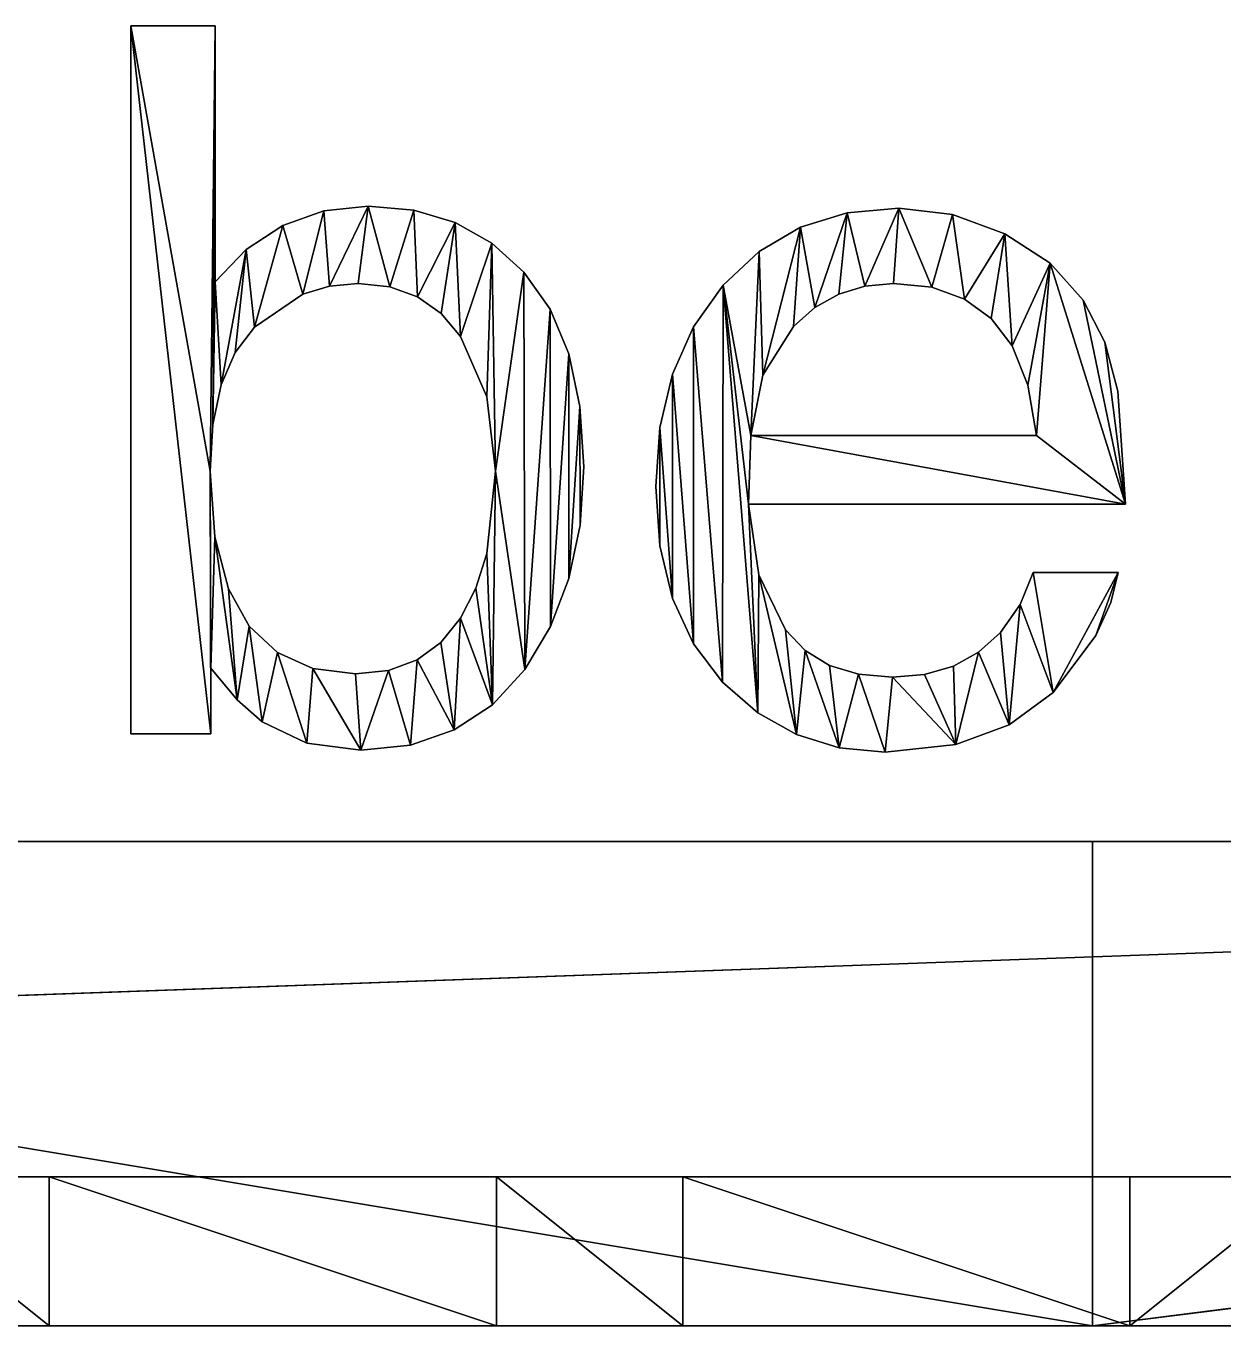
# Model space of a CAD drawing. Extents: x 0 to 171, y -3 to 23.
# Drawn here: x 90.69 to 106.75, y 5.25 to 22.69 of the extents above; entities that cross this region are included whole.
import ezdxf

# ---------------------------------------------------------------- set-up
doc = ezdxf.new("R2010")
doc.units = 0
doc.layers.get('0').update_dxf_attribs({"color": 13, "linetype": 'CONTINUOUS'})

# ---------------------------------------------------------------- blocks, each defined once
blk = doc.blocks.new('GROUP25_1')
at = {"color": 178}
for p, q in [((92.097, 22.691, 0.051), (93.225, 22.691, 0.051)), ((92.097, 13.194, 0.051), (92.097, 22.691, 0.051)), ((93.225, 22.691, 0.051), (93.225, 19.257, 0.051)), ((94.684, 20.21, 0.051), (95.28, 20.275, 0.051)), ((95.28, 20.275, 0.051), (95.894, 20.22, 0.051)), ((101.705, 20.184, 0.051), (102.399, 20.249, 0.051)), ((102.399, 20.249, 0.051), (103.122, 20.163, 0.051)), ((94.133, 20.014, 0.051), (94.684, 20.21, 0.051)), ((95.894, 20.22, 0.051), (96.447, 20.053, 0.051)), ((101.081, 19.99, 0.051), (101.705, 20.184, 0.051)), ((103.122, 20.163, 0.051), (103.823, 19.904, 0.051)), ((93.642, 19.694, 0.051), (94.133, 20.014, 0.051)), ((96.447, 20.053, 0.051), (96.939, 19.777, 0.051)), ((100.527, 19.666, 0.051), (101.081, 19.99, 0.051)), ((103.823, 19.904, 0.051), (104.43, 19.509, 0.051)), ((96.939, 19.777, 0.051), (97.37, 19.389, 0.051)), ((93.225, 19.257, 0.051), (93.642, 19.694, 0.051)), ((100.041, 19.212, 0.051), (100.527, 19.666, 0.051)), ((97.37, 19.389, 0.051), (97.721, 18.894, 0.051)), ((104.43, 19.509, 0.051), (104.873, 19.012, 0.051)), ((94.761, 19.201, 0.051), (94.401, 19.091, 0.051)), ((95.145, 19.238, 0.051), (94.761, 19.201, 0.051)), ((95.571, 19.193, 0.051), (95.145, 19.238, 0.051)), ((95.943, 19.059, 0.051), (95.571, 19.193, 0.051)), ((99.646, 18.654, 0.051), (100.041, 19.212, 0.051)), ((101.945, 19.202, 0.051), (101.594, 19.093, 0.051)), ((102.328, 19.238, 0.051), (101.945, 19.202, 0.051)), ((102.845, 19.185, 0.051), (102.328, 19.238, 0.051)), ((103.283, 19.028, 0.051), (102.845, 19.185, 0.051)), ((94.401, 19.091, 0.051), (93.756, 18.651, 0.051)), ((96.259, 18.835, 0.051), (95.943, 19.059, 0.051)), ((101.594, 19.093, 0.051), (101.275, 18.913, 0.051)), ((103.641, 18.767, 0.051), (103.283, 19.028, 0.051)), ((104.873, 19.012, 0.051), (105.163, 18.447, 0.051)), ((97.721, 18.894, 0.051), (97.972, 18.293, 0.051)), ((101.275, 18.913, 0.051), (100.988, 18.661, 0.051)), ((96.52, 18.523, 0.051), (96.259, 18.835, 0.051)), ((103.919, 18.4, 0.051), (103.641, 18.767, 0.051)), ((93.756, 18.651, 0.051), (93.495, 18.311, 0.051)), ((99.364, 18.018, 0.051), (99.646, 18.654, 0.051)), ((100.988, 18.661, 0.051), (100.574, 18.006, 0.051)), ((104.13, 17.873, 0.051), (103.919, 18.4, 0.051)), ((93.495, 18.311, 0.051), (93.309, 17.875, 0.051)), ((97.972, 18.293, 0.051), (98.122, 17.587, 0.051)), ((99.195, 17.304, 0.051), (99.364, 18.018, 0.051)), ((100.574, 18.006, 0.051), (100.415, 17.195, 0.051)), ((93.309, 17.875, 0.051), (93.197, 17.344, 0.051)), ((104.248, 17.195, 0.051), (104.13, 17.873, 0.051)), ((98.122, 17.587, 0.051), (98.173, 16.777, 0.051)), ((93.197, 17.344, 0.051), (93.16, 16.719, 0.051)), ((99.139, 16.512, 0.051), (99.195, 17.304, 0.051)), ((100.415, 17.195, 0.051), (104.248, 17.195, 0.051)), ((98.173, 16.777, 0.051), (98.123, 15.993, 0.051)), ((93.16, 16.719, 0.051), (93.221, 15.838, 0.051)), ((99.195, 15.715, 0.051), (99.139, 16.512, 0.051)), ((105.44, 16.274, 0.051), (100.382, 16.274, 0.051)), ((98.123, 15.993, 0.051), (97.974, 15.279, 0.051)), ((93.221, 15.838, 0.051), (93.405, 15.14, 0.051)), ((99.363, 15.012, 0.051), (99.195, 15.715, 0.051)), ((96.724, 15.151, 0.051), (96.87, 15.614, 0.051)), ((104.029, 14.929, 0.051), (104.203, 15.359, 0.051)), ((104.203, 15.359, 0.051), (105.343, 15.359, 0.051)), ((105.343, 15.359, 0.051), (105.246, 14.957, 0.051)), ((97.974, 15.279, 0.051), (97.727, 14.634, 0.051)), ((93.405, 15.14, 0.051), (93.683, 14.641, 0.051)), ((96.52, 14.747, 0.051), (96.724, 15.151, 0.051)), ((99.643, 14.403, 0.051), (99.363, 15.012, 0.051)), ((103.765, 14.554, 0.051), (104.029, 14.929, 0.051)), ((105.246, 14.957, 0.051), (105.044, 14.512, 0.051)), ((96.257, 14.42, 0.051), (96.52, 14.747, 0.051)), ((93.683, 14.641, 0.051), (94.061, 14.285, 0.051)), ((97.727, 14.634, 0.051), (97.38, 14.058, 0.051)), ((100.878, 14.589, 0.051), (101.142, 14.312, 0.051)), ((103.471, 14.292, 0.051), (103.765, 14.554, 0.051)), ((95.935, 14.187, 0.051), (96.257, 14.42, 0.051)), ((100.034, 13.887, 0.051), (99.643, 14.403, 0.051)), ((101.142, 14.312, 0.051), (101.47, 14.113, 0.051)), ((94.061, 14.285, 0.051), (94.537, 14.071, 0.051)), ((95.553, 14.046, 0.051), (95.935, 14.187, 0.051)), ((103.132, 14.104, 0.051), (103.471, 14.292, 0.051)), ((93.523, 13.649, 0.051), (93.167, 14.077, 0.051)), ((93.167, 14.077, 0.051), (93.167, 13.194, 0.051)), ((94.537, 14.071, 0.051), (95.112, 14, 0.051)), ((95.112, 14, 0.051), (95.553, 14.046, 0.051)), ((97.38, 14.058, 0.051), (96.946, 13.584, 0.051)), ((101.47, 14.113, 0.051), (101.861, 13.994, 0.051)), ((101.861, 13.994, 0.051), (102.315, 13.955, 0.051)), ((102.315, 13.955, 0.051), (102.746, 13.992, 0.051)), ((102.746, 13.992, 0.051), (103.132, 14.104, 0.051)), ((100.507, 13.477, 0.051), (100.034, 13.887, 0.051)), ((93.856, 13.356, 0.051), (93.523, 13.649, 0.051)), ((96.946, 13.584, 0.051), (96.435, 13.246, 0.051)), ((101.028, 13.184, 0.051), (100.507, 13.477, 0.051)), ((94.458, 13.07, 0.051), (93.856, 13.356, 0.051)), ((93.167, 13.194, 0.051), (92.097, 13.194, 0.051)), ((96.435, 13.246, 0.051), (95.847, 13.043, 0.051)), ((101.599, 13.008, 0.051), (101.028, 13.184, 0.051)), ((95.183, 12.975, 0.051), (94.458, 13.07, 0.051)), ((95.847, 13.043, 0.051), (95.183, 12.975, 0.051)), ((102.218, 12.95, 0.051), (101.599, 13.008, 0.051))]:
    blk.add_line(p, q, dxfattribs=at)
for p, q in [((6, 11.75, 27), (162, 11.75, 23)), ((6, 11.75, 27), (165, 11.75, 23)), ((6, 11.75, 27), (165, 11.75, 27)), ((162, 11.75, 23), (9, 11.75, 23)), ((9, 11.75, 23), (148, 11.75, 20.5)), ((9, 11.75, 23), (162, 11.75, 20.5)), ((15, 11.75, 34.5), (165, 11.75, 27)), ((15, 11.75, 34.5), (168, 11.75, 27)), ((148, 11.75, 20.5), (23, 11.75, 20.5)), ((148, 11.75, 20.5), (23, 7.25, 20.5)), ((66, 11.75, 34.5), (105, 11.75, 40.5)), ((66, 11.75, 40.5), (105, 11.75, 40.5)), ((105, 5.25, 40.5), (66, 11.75, 40.5)), ((66, 11.75, 34.5), (105, 11.75, 34.5)), ((168, 11.75, 27), (105, 11.75, 34.5)), ((105, 11.75, 34.5), (156, 11.75, 34.5)), ((105, 11.75, 40.5), (105, 11.75, 34.5)), ((105, 11.75, 34.5), (105, 5.25, 40.5)), ((105, 5.25, 34.5), (105, 11.75, 34.5)), ((105, 11.75, 40.5), (105, 5.25, 40.5)), ((105, 5.25, 34.5), (156, 11.75, 34.5)), ((23, 7.25, 20.5), (91, 7.25, 14)), ((23, 7.25, 20.5), (97, 7.25, 14)), ((23, 7.25, 20.5), (99.5, 7.25, 14)), ((23, 7.25, 20.5), (105.5, 7.25, 14)), ((23, 7.25, 20.5), (108, 7.25, 14)), ((23, 7.25, 20.5), (114, 7.25, 14)), ((23, 7.25, 20.5), (116.5, 7.25, 14)), ((23, 7.25, 20.5), (122.5, 7.25, 14)), ((23, 7.25, 20.5), (125, 7.25, 14)), ((23, 7.25, 20.5), (131, 7.25, 14)), ((23, 7.25, 20.5), (133.5, 7.25, 14)), ((23, 7.25, 20.5), (139.5, 7.25, 14)), ((23, 7.25, 20.5), (142, 7.25, 14)), ((23, 7.25, 20.5), (148, 7.25, 20.5)), ((88.5, 7.25, 14), (91, 5.25, 14)), ((88.5, 7.25, 14), (91, 7.25, 14)), ((91, 7.25, 14), (91, 5.25, 14)), ((91, 7.25, 14), (91, 5.25)), ((91, 7.25, 14), (91, 7.25)), ((91, 7.25), (91, 5.25)), ((91, 7.25), (97, 5.25)), ((91, 7.25), (97, 7.25)), ((97, 7.25, 14), (91, 7.25, 14)), ((91, 7.25, 14), (97, 7.25)), ((91, 7.25, 14), (97, 7.25, 2)), ((91, 7.25, 14), (97, 7.25, 8)), ((97, 5.25), (97, 7.25, 2)), ((97, 7.25, 2), (97, 5.25, 2)), ((97, 5.25), (97, 7.25)), ((97, 7.25), (97, 7.25, 2)), ((97, 5.25, 2), (97, 7.25, 8)), ((97, 7.25, 8), (97, 5.25, 8)), ((97, 7.25, 2), (97, 7.25, 8)), ((97, 5.25, 8), (97, 7.25, 14)), ((97, 7.25, 14), (97, 5.25, 14)), ((97, 7.25, 8), (97, 7.25, 14)), ((97, 7.25, 14), (99.5, 5.25, 14)), ((97, 7.25, 14), (99.5, 7.25, 14)), ((99.5, 7.25), (105.5, 5.25)), ((99.5, 5.25), (99.5, 7.25)), ((99.5, 7.25), (105.5, 7.25)), ((99.5, 7.25, 14), (99.5, 5.25, 14)), ((99.5, 7.25, 14), (99.5, 5.25)), ((99.5, 7.25, 14), (99.5, 7.25)), ((105.5, 7.25, 14), (99.5, 7.25, 14)), ((99.5, 7.25, 14), (105.5, 7.25)), ((105.5, 5.25), (105.5, 7.25, 14)), ((105.5, 7.25, 14), (105.5, 5.25, 14)), ((105.5, 5.25), (105.5, 7.25)), ((105.5, 7.25), (105.5, 7.25, 14)), ((108, 7.25, 14), (105.5, 5.25, 14)), ((105.5, 7.25, 14), (108, 7.25, 14)), ((162, 5.25, 34.5), (3, 5.25, 27)), ((162, 5.25, 34.5), (6, 5.25, 23)), ((162, 5.25, 34.5), (6, 5.25, 27)), ((162, 5.25, 23), (9, 5.25, 20.5)), ((162, 5.25, 23), (9, 5.25, 23)), ((162, 5.25, 34.5), (9, 5.25, 23)), ((162, 5.25, 23), (23, 5.25, 20.5)), ((23, 5.25, 20.5), (148, 5.25, 20.5)), ((148, 5.25, 20.5), (37.5, 5.25, 14)), ((148, 5.25, 20.5), (40, 5.25, 14)), ((148, 5.25, 20.5), (46, 5.25, 14)), ((148, 5.25, 20.5), (48.5, 5.25, 14)), ((148, 5.25, 20.5), (54.5, 5.25, 14)), ((148, 5.25, 20.5), (57, 5.25, 14)), ((148, 5.25, 20.5), (63, 5.25, 14)), ((148, 5.25, 20.5), (65.5, 5.25, 14)), ((66, 5.25, 40.5), (105, 5.25, 40.5)), ((105, 5.25, 40.5), (66, 5.25, 34.5)), ((105, 5.25, 34.5), (66, 5.25, 34.5)), ((148, 5.25, 20.5), (71.5, 5.25, 14)), ((148, 5.25, 20.5), (74, 5.25, 14)), ((88.5, 5.25, 14), (91, 5.25, 14)), ((91, 5.25), (91, 5.25, 14)), ((97, 5.25), (91, 5.25)), ((97, 5.25), (91, 5.25, 14)), ((97, 5.25, 2), (91, 5.25, 14)), ((97, 5.25, 8), (91, 5.25, 14)), ((91, 5.25, 14), (97, 5.25, 14)), ((97, 5.25, 2), (97, 5.25)), ((97, 5.25, 8), (97, 5.25, 2)), ((97, 5.25, 14), (97, 5.25, 8)), ((97, 5.25, 14), (99.5, 5.25, 14)), ((105.5, 5.25), (99.5, 5.25)), ((99.5, 5.25), (99.5, 5.25, 14)), ((105.5, 5.25), (99.5, 5.25, 14)), ((99.5, 5.25, 14), (105.5, 5.25, 14)), ((105, 5.25, 40.5), (105, 5.25, 34.5)), ((156, 5.25, 34.5), (105, 5.25, 34.5)), ((105.5, 5.25, 14), (105.5, 5.25)), ((105.5, 5.25, 14), (108, 5.25, 14))]:
    blk.add_line(p, q)
for points in [[(96.87, 15.614, 0.051), (96.987, 16.719, 0.051), (96.87, 17.714, 0.051), (96.52, 18.523, 0.051)], [(105.163, 18.447, 0.051), (105.337, 17.794, 0.051), (105.44, 16.274, 0.051)], [(100.382, 16.274, 0.051), (100.522, 15.328, 0.051), (100.878, 14.589, 0.051)], [(105.044, 14.512, 0.051), (104.473, 13.749, 0.051), (103.882, 13.317, 0.051)], [(103.882, 13.317, 0.051), (103.166, 13.053, 0.051), (102.218, 12.95, 0.051)]]:
    blk.add_polyline3d(points, dxfattribs=at)
mesh = blk.add_polyface(dxfattribs=at)
corners = [(93.167, 13.194, 0.051), (92.097, 22.691, 0.051), (92.097, 13.194, 0.051), (93.16, 16.719, 0.051), (93.167, 14.077, 0.051), (93.221, 15.838, 0.051), (93.523, 13.649, 0.051), (93.405, 15.14, 0.051), (93.683, 14.641, 0.051), (93.856, 13.356, 0.051), (94.061, 14.285, 0.051), (94.458, 13.07, 0.051), (94.537, 14.071, 0.051), (95.183, 12.975, 0.051), (95.112, 14, 0.051), (95.553, 14.046, 0.051), (95.847, 13.043, 0.051), (95.935, 14.187, 0.051), (96.435, 13.246, 0.051), (96.257, 14.42, 0.051), (96.52, 14.747, 0.051), (96.946, 13.584, 0.051), (96.724, 15.151, 0.051), (96.87, 15.614, 0.051), (96.987, 16.719, 0.051), (97.38, 14.058, 0.051), (97.37, 19.389, 0.051), (97.721, 18.894, 0.051), (97.727, 14.634, 0.051), (97.972, 18.293, 0.051), (97.974, 15.279, 0.051), (98.122, 17.587, 0.051), (98.123, 15.993, 0.051), (98.173, 16.777, 0.051), (93.309, 17.875, 0.051), (93.225, 19.257, 0.051), (93.197, 17.344, 0.051), (93.642, 19.694, 0.051), (93.495, 18.311, 0.051), (93.756, 18.651, 0.051), (94.133, 20.014, 0.051), (94.401, 19.091, 0.051), (94.684, 20.21, 0.051), (94.761, 19.201, 0.051), (95.28, 20.275, 0.051), (95.145, 19.238, 0.051), (95.571, 19.193, 0.051), (95.894, 20.22, 0.051), (95.943, 19.059, 0.051), (96.447, 20.053, 0.051), (96.259, 18.835, 0.051), (96.52, 18.523, 0.051), (96.939, 19.777, 0.051), (96.87, 17.714, 0.051), (93.225, 22.691, 0.051)]
mesh.append_faces([[corners[k] for k in face] for face in [(0, 1, 2), (31, 32, 33)]], dxfattribs={"vtx0": -1, "color": 178})
mesh.append_faces([[corners[k] for k in face] for face in [(3, 4, 5), (5, 6, 7), (7, 6, 8), (8, 9, 10), (10, 11, 12), (12, 13, 14), (14, 13, 15), (15, 16, 17), (17, 18, 19), (19, 18, 20), (20, 21, 22), (22, 21, 23), (23, 21, 24), (26, 25, 27), (27, 28, 29), (29, 30, 31), (34, 35, 36), (35, 34, 37), (37, 39, 40), (40, 41, 42), (42, 43, 44), (44, 46, 47), (47, 48, 49), (49, 51, 52), (52, 24, 26), (54, 36, 35)]], dxfattribs={"vtx0": -1, "vtx1": -1, "color": 178})
mesh.append_faces([[corners[k] for k in face] for face in [(1, 0, 3), (24, 25, 26)]], dxfattribs={"vtx0": -1, "vtx1": -1, "vtx2": -1, "color": 178})
mesh.append_faces([[corners[k] for k in face] for face in [(3, 0, 4), (5, 4, 6), (8, 6, 9), (10, 9, 11), (12, 11, 13), (15, 13, 16), (17, 16, 18), (20, 18, 21), (24, 21, 25), (27, 25, 28), (29, 28, 30), (31, 30, 32), (37, 34, 38), (37, 38, 39), (40, 39, 41), (42, 41, 43), (44, 43, 45), (44, 45, 46), (47, 46, 48), (49, 48, 50), (49, 50, 51), (52, 51, 53), (52, 53, 24), (3, 54, 1), (54, 3, 36)]], dxfattribs={"vtx0": -1, "vtx2": -1, "color": 178})
mesh = blk.add_polyface(dxfattribs=at)
corners = [(99.195, 15.715, 0.051), (99.195, 17.304, 0.051), (99.139, 16.512, 0.051), (99.363, 15.012, 0.051), (99.364, 18.018, 0.051), (99.643, 14.403, 0.051), (99.646, 18.654, 0.051), (100.034, 13.887, 0.051), (100.041, 19.212, 0.051), (100.507, 13.477, 0.051), (100.382, 16.274, 0.051), (100.522, 15.328, 0.051), (101.028, 13.184, 0.051), (100.878, 14.589, 0.051), (101.142, 14.312, 0.051), (101.599, 13.008, 0.051), (101.47, 14.113, 0.051), (101.861, 13.994, 0.051), (102.218, 12.95, 0.051), (102.315, 13.955, 0.051), (103.166, 13.053, 0.051), (102.746, 13.992, 0.051), (103.132, 14.104, 0.051), (103.471, 14.292, 0.051), (103.882, 13.317, 0.051), (103.765, 14.554, 0.051), (104.029, 14.929, 0.051), (104.473, 13.749, 0.051), (104.203, 15.359, 0.051), (105.343, 15.359, 0.051), (105.044, 14.512, 0.051), (105.246, 14.957, 0.051), (105.44, 16.274, 0.051), (100.415, 17.195, 0.051), (104.248, 17.195, 0.051), (104.43, 19.509, 0.051), (104.873, 19.012, 0.051), (105.163, 18.447, 0.051), (105.337, 17.794, 0.051), (100.527, 19.666, 0.051), (100.574, 18.006, 0.051), (101.081, 19.99, 0.051), (100.988, 18.661, 0.051), (101.275, 18.913, 0.051), (101.705, 20.184, 0.051), (101.594, 19.093, 0.051), (101.945, 19.202, 0.051), (102.399, 20.249, 0.051), (102.328, 19.238, 0.051), (102.845, 19.185, 0.051), (103.122, 20.163, 0.051), (103.283, 19.028, 0.051), (103.823, 19.904, 0.051), (103.641, 18.767, 0.051), (103.919, 18.4, 0.051), (104.13, 17.873, 0.051)]
mesh.append_faces([[corners[k] for k in face] for face in [(0, 1, 2), (29, 30, 31), (37, 32, 38)]], dxfattribs={"vtx0": -1, "color": 178})
mesh.append_faces([[corners[k] for k in face] for face in [(1, 3, 4), (4, 5, 6), (6, 7, 8), (10, 9, 11), (11, 12, 13), (13, 12, 14), (14, 15, 16), (16, 15, 17), (17, 18, 19), (19, 20, 21), (21, 20, 22), (22, 20, 23), (23, 24, 25), (25, 24, 26), (26, 27, 28), (28, 27, 29), (32, 33, 10), (33, 32, 34), (35, 32, 36), (36, 32, 37), (8, 33, 39), (39, 40, 41), (41, 43, 44), (44, 46, 47), (47, 49, 50), (50, 51, 52), (52, 54, 35)]], dxfattribs={"vtx0": -1, "vtx1": -1, "color": 178})
mesh.append_faces([[corners[k] for k in face] for face in [(8, 9, 10), (34, 32, 35), (33, 8, 10)]], dxfattribs={"vtx0": -1, "vtx1": -1, "vtx2": -1, "color": 178})
mesh.append_faces([[corners[k] for k in face] for face in [(1, 0, 3), (4, 3, 5), (6, 5, 7), (8, 7, 9), (11, 9, 12), (14, 12, 15), (17, 15, 18), (19, 18, 20), (23, 20, 24), (26, 24, 27), (29, 27, 30), (39, 33, 40), (41, 40, 42), (41, 42, 43), (44, 43, 45), (44, 45, 46), (47, 46, 48), (47, 48, 49), (50, 49, 51), (52, 51, 53), (52, 53, 54), (35, 54, 55), (35, 55, 34)]], dxfattribs={"vtx0": -1, "vtx2": -1, "color": 178})
mesh = blk.add_polyface()
corners = [(6, 11.75, 27), (162, 11.75, 23), (9, 11.75, 23)]
mesh.append_faces([[corners[k] for k in face] for face in [(0, 1, 2)]])
mesh = blk.add_polyface()
corners = [(6, 11.75, 27), (165, 11.75, 23), (162, 11.75, 23)]
mesh.append_faces([[corners[k] for k in face] for face in [(0, 1, 2)]])
mesh = blk.add_polyface()
corners = [(165, 11.75, 27), (165, 11.75, 23), (6, 11.75, 27)]
mesh.append_faces([[corners[k] for k in face] for face in [(0, 1, 2)]])
mesh = blk.add_polyface()
corners = [(15, 11.75, 34.5), (165, 11.75, 27), (6, 11.75, 27)]
mesh.append_faces([[corners[k] for k in face] for face in [(0, 1, 2)]])
mesh = blk.add_polyface()
corners = [(9, 11.75, 23), (148, 11.75, 20.5), (23, 11.75, 20.5)]
mesh.append_faces([[corners[k] for k in face] for face in [(0, 1, 2)]])
mesh = blk.add_polyface()
corners = [(9, 11.75, 23), (162, 11.75, 20.5), (148, 11.75, 20.5)]
mesh.append_faces([[corners[k] for k in face] for face in [(0, 1, 2)]])
mesh = blk.add_polyface()
corners = [(162, 11.75, 23), (162, 11.75, 20.5), (9, 11.75, 23)]
mesh.append_faces([[corners[k] for k in face] for face in [(0, 1, 2)]])
mesh = blk.add_polyface()
corners = [(15, 11.75, 34.5), (168, 11.75, 27), (165, 11.75, 27)]
mesh.append_faces([[corners[k] for k in face] for face in [(0, 1, 2)]])
mesh = blk.add_polyface()
corners = [(15, 11.75, 34.5), (105, 11.75, 34.5), (168, 11.75, 27), (66, 11.75, 34.5)]
mesh.append_faces([[corners[k] for k in face] for face in [(0, 1, 2), (1, 0, 3)]], dxfattribs={"vtx0": -1})
mesh = blk.add_polyface()
corners = [(148, 11.75, 20.5), (23, 7.25, 20.5), (23, 11.75, 20.5)]
mesh.append_faces([[corners[k] for k in face] for face in [(0, 1, 2)]])
mesh = blk.add_polyface()
corners = [(148, 11.75, 20.5), (148, 7.25, 20.5), (23, 7.25, 20.5), (148, 9.75, 20.5)]
mesh.append_faces([[corners[k] for k in face] for face in [(0, 1, 2), (1, 0, 3)]], dxfattribs={"vtx0": -1})
mesh = blk.add_polyface()
corners = [(105, 11.75, 40.5), (105, 11.75, 34.5), (66, 11.75, 34.5)]
mesh.append_faces([[corners[k] for k in face] for face in [(0, 1, 2)]])
mesh = blk.add_polyface()
corners = [(66, 11.75, 40.5), (105, 11.75, 40.5), (66, 11.75, 34.5)]
mesh.append_faces([[corners[k] for k in face] for face in [(0, 1, 2)]])
mesh = blk.add_polyface()
corners = [(105, 5.25, 40.5), (66, 11.75, 40.5), (66, 5.25, 40.5)]
mesh.append_faces([[corners[k] for k in face] for face in [(0, 1, 2)]])
mesh = blk.add_polyface()
corners = [(105, 11.75, 40.5), (66, 11.75, 40.5), (105, 5.25, 40.5)]
mesh.append_faces([[corners[k] for k in face] for face in [(0, 1, 2)]])
mesh = blk.add_polyface()
corners = [(156, 11.75, 34.5), (168, 11.75, 27), (105, 11.75, 34.5)]
mesh.append_faces([[corners[k] for k in face] for face in [(0, 1, 2)]])
mesh = blk.add_polyface()
corners = [(105, 11.75, 34.5), (105, 5.25, 40.5), (105, 5.25, 34.5)]
mesh.append_faces([[corners[k] for k in face] for face in [(0, 1, 2)]])
mesh = blk.add_polyface()
corners = [(105, 11.75, 40.5), (105, 5.25, 40.5), (105, 11.75, 34.5)]
mesh.append_faces([[corners[k] for k in face] for face in [(0, 1, 2)]])
mesh = blk.add_polyface()
corners = [(156, 11.75, 34.5), (105, 11.75, 34.5), (105, 5.25, 34.5)]
mesh.append_faces([[corners[k] for k in face] for face in [(0, 1, 2)]])
mesh = blk.add_polyface()
corners = [(156, 11.75, 34.5), (105, 5.25, 34.5), (156, 5.25, 34.5)]
mesh.append_faces([[corners[k] for k in face] for face in [(0, 1, 2)]])
mesh = blk.add_polyface()
corners = [(23, 7.25, 20.5), (91, 7.25, 14), (88.5, 7.25, 14)]
mesh.append_faces([[corners[k] for k in face] for face in [(0, 1, 2)]])
mesh = blk.add_polyface()
corners = [(23, 7.25, 20.5), (97, 7.25, 14), (91, 7.25, 14)]
mesh.append_faces([[corners[k] for k in face] for face in [(0, 1, 2)]])
mesh = blk.add_polyface()
corners = [(23, 7.25, 20.5), (99.5, 7.25, 14), (97, 7.25, 14)]
mesh.append_faces([[corners[k] for k in face] for face in [(0, 1, 2)]])
mesh = blk.add_polyface()
corners = [(23, 7.25, 20.5), (105.5, 7.25, 14), (99.5, 7.25, 14)]
mesh.append_faces([[corners[k] for k in face] for face in [(0, 1, 2)]])
mesh = blk.add_polyface()
corners = [(23, 7.25, 20.5), (108, 7.25, 14), (105.5, 7.25, 14)]
mesh.append_faces([[corners[k] for k in face] for face in [(0, 1, 2)]])
mesh = blk.add_polyface()
corners = [(23, 7.25, 20.5), (114, 7.25, 14), (108, 7.25, 14)]
mesh.append_faces([[corners[k] for k in face] for face in [(0, 1, 2)]])
mesh = blk.add_polyface()
corners = [(23, 7.25, 20.5), (116.5, 7.25, 14), (114, 7.25, 14)]
mesh.append_faces([[corners[k] for k in face] for face in [(0, 1, 2)]])
mesh = blk.add_polyface()
corners = [(23, 7.25, 20.5), (122.5, 7.25, 14), (116.5, 7.25, 14)]
mesh.append_faces([[corners[k] for k in face] for face in [(0, 1, 2)]])
mesh = blk.add_polyface()
corners = [(23, 7.25, 20.5), (125, 7.25, 14), (122.5, 7.25, 14)]
mesh.append_faces([[corners[k] for k in face] for face in [(0, 1, 2)]])
mesh = blk.add_polyface()
corners = [(23, 7.25, 20.5), (131, 7.25, 14), (125, 7.25, 14)]
mesh.append_faces([[corners[k] for k in face] for face in [(0, 1, 2)]])
mesh = blk.add_polyface()
corners = [(23, 7.25, 20.5), (133.5, 7.25, 14), (131, 7.25, 14)]
mesh.append_faces([[corners[k] for k in face] for face in [(0, 1, 2)]])
mesh = blk.add_polyface()
corners = [(23, 7.25, 20.5), (139.5, 7.25, 14), (133.5, 7.25, 14)]
mesh.append_faces([[corners[k] for k in face] for face in [(0, 1, 2)]])
mesh = blk.add_polyface()
corners = [(23, 7.25, 20.5), (142, 7.25, 14), (139.5, 7.25, 14)]
mesh.append_faces([[corners[k] for k in face] for face in [(0, 1, 2)]])
mesh = blk.add_polyface()
corners = [(148, 7.25, 20.5), (142, 7.25, 14), (23, 7.25, 20.5)]
mesh.append_faces([[corners[k] for k in face] for face in [(0, 1, 2)]])
mesh = blk.add_polyface()
corners = [(91, 5.25, 14), (88.5, 5.25, 14), (88.5, 7.25, 14)]
mesh.append_faces([[corners[k] for k in face] for face in [(0, 1, 2)]])
mesh = blk.add_polyface()
corners = [(91, 7.25, 14), (91, 5.25, 14), (88.5, 7.25, 14)]
mesh.append_faces([[corners[k] for k in face] for face in [(0, 1, 2)]])
mesh = blk.add_polyface()
corners = [(91, 7.25, 14), (91, 5.25), (91, 5.25, 14)]
mesh.append_faces([[corners[k] for k in face] for face in [(0, 1, 2)]])
mesh = blk.add_polyface()
corners = [(91, 7.25), (91, 5.25), (91, 7.25, 14)]
mesh.append_faces([[corners[k] for k in face] for face in [(0, 1, 2)]])
mesh = blk.add_polyface()
corners = [(97, 5.25), (91, 5.25), (91, 7.25)]
mesh.append_faces([[corners[k] for k in face] for face in [(0, 1, 2)]])
mesh = blk.add_polyface()
corners = [(97, 7.25), (97, 5.25), (91, 7.25)]
mesh.append_faces([[corners[k] for k in face] for face in [(0, 1, 2)]])
mesh = blk.add_polyface()
corners = [(91, 7.25, 14), (97, 7.25), (91, 7.25)]
mesh.append_faces([[corners[k] for k in face] for face in [(0, 1, 2)]])
mesh = blk.add_polyface()
corners = [(91, 7.25, 14), (97, 7.25, 2), (97, 7.25)]
mesh.append_faces([[corners[k] for k in face] for face in [(0, 1, 2)]])
mesh = blk.add_polyface()
corners = [(91, 7.25, 14), (97, 7.25, 8), (97, 7.25, 2)]
mesh.append_faces([[corners[k] for k in face] for face in [(0, 1, 2)]])
mesh = blk.add_polyface()
corners = [(97, 7.25, 14), (97, 7.25, 8), (91, 7.25, 14)]
mesh.append_faces([[corners[k] for k in face] for face in [(0, 1, 2)]])
mesh = blk.add_polyface()
corners = [(97, 7.25, 2), (97, 5.25, 2), (97, 5.25)]
mesh.append_faces([[corners[k] for k in face] for face in [(0, 1, 2)]])
mesh = blk.add_polyface()
corners = [(97, 7.25), (97, 7.25, 2), (97, 5.25)]
mesh.append_faces([[corners[k] for k in face] for face in [(0, 1, 2)]])
mesh = blk.add_polyface()
corners = [(97, 7.25, 8), (97, 5.25, 8), (97, 5.25, 2)]
mesh.append_faces([[corners[k] for k in face] for face in [(0, 1, 2)]])
mesh = blk.add_polyface()
corners = [(97, 7.25, 2), (97, 7.25, 8), (97, 5.25, 2)]
mesh.append_faces([[corners[k] for k in face] for face in [(0, 1, 2)]])
mesh = blk.add_polyface()
corners = [(97, 7.25, 14), (97, 5.25, 14), (97, 5.25, 8)]
mesh.append_faces([[corners[k] for k in face] for face in [(0, 1, 2)]])
mesh = blk.add_polyface()
corners = [(97, 7.25, 8), (97, 7.25, 14), (97, 5.25, 8)]
mesh.append_faces([[corners[k] for k in face] for face in [(0, 1, 2)]])
mesh = blk.add_polyface()
corners = [(99.5, 5.25, 14), (97, 5.25, 14), (97, 7.25, 14)]
mesh.append_faces([[corners[k] for k in face] for face in [(0, 1, 2)]])
mesh = blk.add_polyface()
corners = [(99.5, 7.25, 14), (99.5, 5.25, 14), (97, 7.25, 14)]
mesh.append_faces([[corners[k] for k in face] for face in [(0, 1, 2)]])
mesh = blk.add_polyface()
corners = [(105.5, 5.25), (99.5, 5.25), (99.5, 7.25)]
mesh.append_faces([[corners[k] for k in face] for face in [(0, 1, 2)]])
mesh = blk.add_polyface()
corners = [(105.5, 5.25), (99.5, 7.25), (105.5, 7.25)]
mesh.append_faces([[corners[k] for k in face] for face in [(0, 1, 2)]])
mesh = blk.add_polyface()
corners = [(99.5, 7.25, 14), (99.5, 5.25), (99.5, 5.25, 14)]
mesh.append_faces([[corners[k] for k in face] for face in [(0, 1, 2)]])
mesh = blk.add_polyface()
corners = [(99.5, 7.25), (99.5, 5.25), (99.5, 7.25, 14)]
mesh.append_faces([[corners[k] for k in face] for face in [(0, 1, 2)]])
mesh = blk.add_polyface()
corners = [(99.5, 7.25, 14), (105.5, 7.25), (99.5, 7.25)]
mesh.append_faces([[corners[k] for k in face] for face in [(0, 1, 2)]])
mesh = blk.add_polyface()
corners = [(105.5, 7.25, 14), (105.5, 7.25), (99.5, 7.25, 14)]
mesh.append_faces([[corners[k] for k in face] for face in [(0, 1, 2)]])
mesh = blk.add_polyface()
corners = [(105.5, 7.25, 14), (105.5, 5.25, 14), (105.5, 5.25)]
mesh.append_faces([[corners[k] for k in face] for face in [(0, 1, 2)]])
mesh = blk.add_polyface()
corners = [(105.5, 7.25), (105.5, 7.25, 14), (105.5, 5.25)]
mesh.append_faces([[corners[k] for k in face] for face in [(0, 1, 2)]])
mesh = blk.add_polyface()
corners = [(108, 7.25, 14), (105.5, 5.25, 14), (105.5, 7.25, 14)]
mesh.append_faces([[corners[k] for k in face] for face in [(0, 1, 2)]])
mesh = blk.add_polyface()
corners = [(108, 5.25, 14), (105.5, 5.25, 14), (108, 7.25, 14)]
mesh.append_faces([[corners[k] for k in face] for face in [(0, 1, 2)]])
mesh = blk.add_polyface()
corners = [(162, 5.25, 34.5), (3, 5.25, 27), (6, 5.25, 27)]
mesh.append_faces([[corners[k] for k in face] for face in [(0, 1, 2)]])
mesh = blk.add_polyface()
corners = [(156, 5.25, 34.5), (105, 5.25, 34.5), (162, 5.25, 34.5), (66, 5.25, 34.5), (3, 5.25, 27)]
mesh.append_faces([[corners[k] for k in face] for face in [(2, 3, 4)]], dxfattribs={"vtx0": -1})
mesh.append_faces([[corners[k] for k in face] for face in [(3, 2, 1)]], dxfattribs={"vtx0": -1, "vtx1": -1})
mesh.append_faces([[corners[k] for k in face] for face in [(0, 1, 2)]], dxfattribs={"vtx1": -1})
mesh = blk.add_polyface()
corners = [(162, 5.25, 34.5), (6, 5.25, 23), (9, 5.25, 23)]
mesh.append_faces([[corners[k] for k in face] for face in [(0, 1, 2)]])
mesh = blk.add_polyface()
corners = [(162, 5.25, 34.5), (6, 5.25, 27), (6, 5.25, 23)]
mesh.append_faces([[corners[k] for k in face] for face in [(0, 1, 2)]])
mesh = blk.add_polyface()
corners = [(162, 5.25, 23), (9, 5.25, 20.5), (23, 5.25, 20.5)]
mesh.append_faces([[corners[k] for k in face] for face in [(0, 1, 2)]])
mesh = blk.add_polyface()
corners = [(9, 5.25, 23), (9, 5.25, 20.5), (162, 5.25, 23)]
mesh.append_faces([[corners[k] for k in face] for face in [(0, 1, 2)]])
mesh = blk.add_polyface()
corners = [(162, 5.25, 34.5), (9, 5.25, 23), (162, 5.25, 23)]
mesh.append_faces([[corners[k] for k in face] for face in [(0, 1, 2)]])
mesh = blk.add_polyface()
corners = [(162, 5.25, 23), (23, 5.25, 20.5), (148, 5.25, 20.5)]
mesh.append_faces([[corners[k] for k in face] for face in [(0, 1, 2)]])
mesh = blk.add_polyface()
corners = [(23, 5.25, 20.5), (37.5, 5.25, 14), (148, 5.25, 20.5)]
mesh.append_faces([[corners[k] for k in face] for face in [(0, 1, 2)]])
mesh = blk.add_polyface()
corners = [(148, 5.25, 20.5), (37.5, 5.25, 14), (40, 5.25, 14)]
mesh.append_faces([[corners[k] for k in face] for face in [(0, 1, 2)]])
mesh = blk.add_polyface()
corners = [(148, 5.25, 20.5), (40, 5.25, 14), (46, 5.25, 14)]
mesh.append_faces([[corners[k] for k in face] for face in [(0, 1, 2)]])
mesh = blk.add_polyface()
corners = [(148, 5.25, 20.5), (46, 5.25, 14), (48.5, 5.25, 14)]
mesh.append_faces([[corners[k] for k in face] for face in [(0, 1, 2)]])
mesh = blk.add_polyface()
corners = [(148, 5.25, 20.5), (48.5, 5.25, 14), (54.5, 5.25, 14)]
mesh.append_faces([[corners[k] for k in face] for face in [(0, 1, 2)]])
mesh = blk.add_polyface()
corners = [(148, 5.25, 20.5), (54.5, 5.25, 14), (57, 5.25, 14)]
mesh.append_faces([[corners[k] for k in face] for face in [(0, 1, 2)]])
mesh = blk.add_polyface()
corners = [(148, 5.25, 20.5), (57, 5.25, 14), (63, 5.25, 14)]
mesh.append_faces([[corners[k] for k in face] for face in [(0, 1, 2)]])
mesh = blk.add_polyface()
corners = [(148, 5.25, 20.5), (63, 5.25, 14), (65.5, 5.25, 14)]
mesh.append_faces([[corners[k] for k in face] for face in [(0, 1, 2)]])
mesh = blk.add_polyface()
corners = [(148, 5.25, 20.5), (65.5, 5.25, 14), (71.5, 5.25, 14)]
mesh.append_faces([[corners[k] for k in face] for face in [(0, 1, 2)]])
mesh = blk.add_polyface()
corners = [(105, 5.25, 40.5), (66, 5.25, 34.5), (105, 5.25, 34.5)]
mesh.append_faces([[corners[k] for k in face] for face in [(0, 1, 2)]])
mesh = blk.add_polyface()
corners = [(66, 5.25, 40.5), (66, 5.25, 34.5), (105, 5.25, 40.5)]
mesh.append_faces([[corners[k] for k in face] for face in [(0, 1, 2)]])
mesh = blk.add_polyface()
corners = [(148, 5.25, 20.5), (71.5, 5.25, 14), (74, 5.25, 14)]
mesh.append_faces([[corners[k] for k in face] for face in [(0, 1, 2)]])
mesh = blk.add_polyface()
corners = [(148, 5.25, 20.5), (133.5, 5.25, 14), (139.5, 5.25, 14), (131, 5.25, 14), (125, 5.25, 14), (122.5, 5.25, 14), (116.5, 5.25, 14), (114, 5.25, 14), (108, 5.25, 14), (105.5, 5.25, 14), (99.5, 5.25, 14), (97, 5.25, 14), (91, 5.25, 14), (88.5, 5.25, 14), (74, 5.25, 14), (80, 5.25, 14), (82.5, 5.25, 14)]
mesh.append_faces([[corners[k] for k in face] for face in [(0, 1, 2), (13, 15, 16)]], dxfattribs={"vtx0": -1})
mesh.append_faces([[corners[k] for k in face] for face in [(1, 0, 3), (3, 0, 4), (4, 0, 5), (5, 0, 6), (6, 0, 7), (7, 0, 8), (8, 0, 9), (9, 0, 10), (10, 0, 11), (11, 0, 12), (12, 0, 13), (15, 13, 14)]], dxfattribs={"vtx0": -1, "vtx1": -1})
mesh.append_faces([[corners[k] for k in face] for face in [(13, 0, 14)]], dxfattribs={"vtx0": -1, "vtx2": -1})
mesh = blk.add_polyface()
corners = [(91, 5.25, 14), (91, 5.25), (97, 5.25)]
mesh.append_faces([[corners[k] for k in face] for face in [(0, 1, 2)]])
mesh = blk.add_polyface()
corners = [(91, 5.25, 14), (97, 5.25), (97, 5.25, 2)]
mesh.append_faces([[corners[k] for k in face] for face in [(0, 1, 2)]])
mesh = blk.add_polyface()
corners = [(91, 5.25, 14), (97, 5.25, 2), (97, 5.25, 8)]
mesh.append_faces([[corners[k] for k in face] for face in [(0, 1, 2)]])
mesh = blk.add_polyface()
corners = [(91, 5.25, 14), (97, 5.25, 8), (97, 5.25, 14)]
mesh.append_faces([[corners[k] for k in face] for face in [(0, 1, 2)]])
mesh = blk.add_polyface()
corners = [(99.5, 5.25, 14), (99.5, 5.25), (105.5, 5.25)]
mesh.append_faces([[corners[k] for k in face] for face in [(0, 1, 2)]])
mesh = blk.add_polyface()
corners = [(99.5, 5.25, 14), (105.5, 5.25), (105.5, 5.25, 14)]
mesh.append_faces([[corners[k] for k in face] for face in [(0, 1, 2)]])

msp = doc.modelspace()

# ---------------------------------------------------------------- block references
msp.add_blockref('GROUP25_1', (0, 0))

doc.saveas('drawing.dxf')
